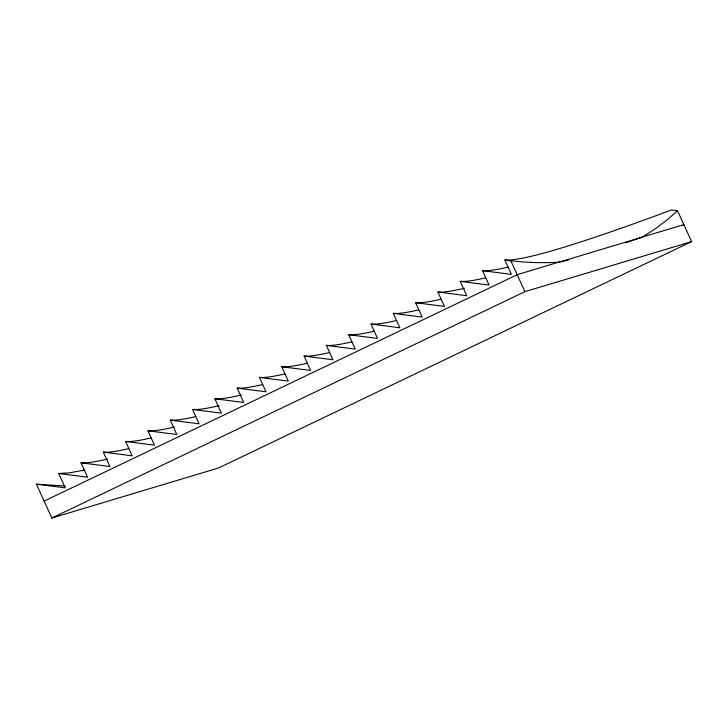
<?xml version="1.0" encoding="UTF-8"?>
<svg xmlns="http://www.w3.org/2000/svg" width="728" height="728" viewBox="0 0 728 728"><rect width="100%" height="100%" fill="white"/><g stroke="black" fill="none" stroke-linecap="round" stroke-linejoin="round"><path stroke-width="1.09" d="M65.311 486.004L36.4 484.165L51.834 518.036L218.509 467.995L691.6 241.605L677.531 210.738L667.421 219.619L655.136 228.901L642.56 236.964L625.798 242.761M44.117 501.101L517.208 274.711L558.44 262.226L568.604 259.969M51.834 518.036L524.924 291.655L691.6 241.605M683.201 224.998L683.883 224.67L642.56 236.964M559.004 262.162L642.087 237.219M85.003 469.997L69.615 472.827L58.704 473.491L65.256 487.86L36.4 484.165M558.44 262.226C540.54 263.254 522.586 262.444 504.832 260.005L511.384 274.383L482.528 270.68L489.07 285.058L460.214 281.354L466.766 295.732L437.91 292.028L444.462 306.406L415.606 302.702L422.158 317.08L393.302 313.377L399.845 327.755L370.989 324.051L377.541 338.429L348.685 334.725L355.237 349.103L326.381 345.4L332.933 359.778L304.077 356.074L310.629 370.452L281.763 366.748L288.315 381.126L259.459 377.423L266.011 391.791L237.155 388.097L243.707 402.466L214.851 398.771L221.403 413.14L192.547 409.445L199.09 423.814L170.234 420.12L176.786 434.489L147.93 430.794L154.482 445.163L125.626 441.468L132.178 455.837L103.321 452.143L109.873 466.512L81.008 462.817L87.56 477.186L58.704 473.491M504.832 260.005L508.918 260.078A957.939 48.467 -24.5 0 0 652.861 216.862L671.507 209.964L677.531 210.738M482.528 270.68L486.613 270.752A957.939 48.467 -24.5 0 0 507.971 267.167M460.214 281.354L464.309 281.427A957.939 48.467 -24.5 0 0 485.667 277.832M437.91 292.028L441.996 292.101A957.939 48.467 -24.5 0 0 464.409 288.261M415.606 302.702L419.692 302.775A957.939 48.467 -24.5 0 0 441.05 299.181M393.302 313.377L397.388 313.45A957.939 48.467 -24.5 0 0 418.746 309.855M370.989 324.051L375.084 324.124A957.939 48.467 -24.5 0 0 396.442 320.529M348.685 334.725L352.771 334.798A957.939 48.467 -24.5 0 0 374.137 331.204M326.381 345.4L330.466 345.472A957.939 48.467 -24.5 0 0 351.824 341.878M304.077 356.074L308.162 356.147A957.939 48.467 -24.5 0 0 329.52 352.552M281.763 366.748L285.858 366.821A957.939 48.467 -24.5 0 0 307.216 363.226M259.459 377.423L263.554 377.495A957.939 48.467 -24.5 0 0 284.912 373.901M237.155 388.097L241.241 388.17A957.939 48.467 -24.5 0 0 262.599 384.575M214.851 398.771L218.937 398.835A957.939 48.467 -24.5 0 0 241.35 395.004M192.547 409.445L196.633 409.509A957.939 48.467 -24.5 0 0 219.046 405.678M170.234 420.12L174.329 420.183A957.939 48.467 -24.5 0 0 195.686 416.598M147.93 430.794L152.016 430.858A957.939 48.467 -24.5 0 0 174.429 427.027M125.626 441.468L129.711 441.532A957.939 48.467 -24.5 0 0 151.069 437.947M103.321 452.143L107.407 452.206A957.939 48.467 -24.5 0 0 128.765 448.621M81.008 462.817L85.103 462.881A957.939 48.467 -24.5 0 0 107.517 459.05M510.856 260.779L524.924 291.655"/></g></svg>
